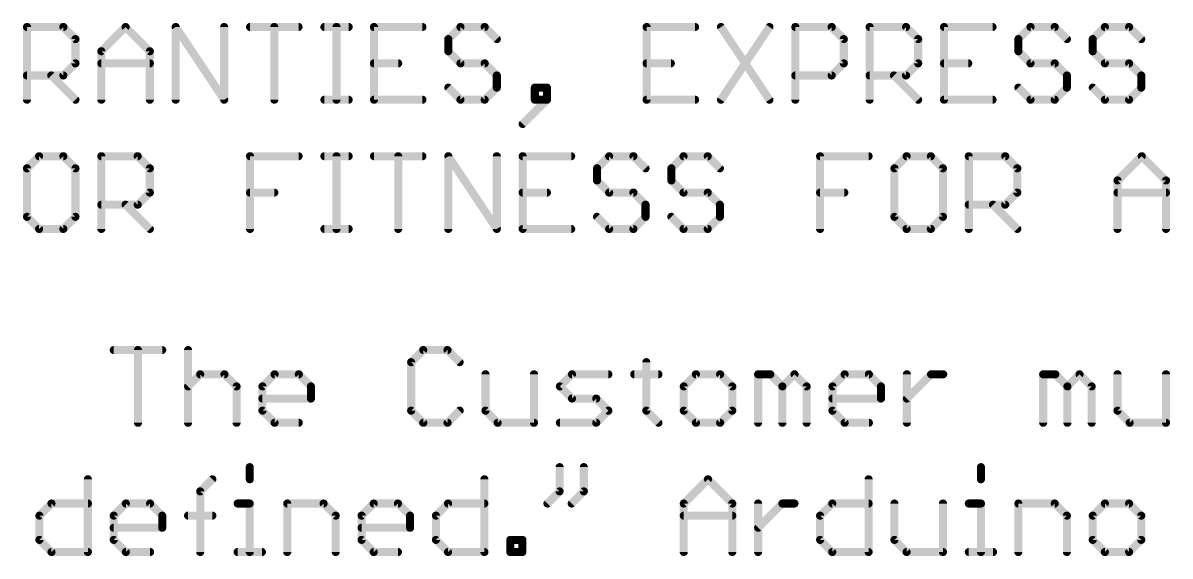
# Model space of a CAD drawing. Extents: x -20 to 130, y -23 to 56.
# Drawn here: x 82.71 to 100.75, y -12.32 to -3.94 of the extents above; entities that cross this region are included whole.
import ezdxf

# ---------------------------------------------------------------- set-up
doc = ezdxf.new("R2010")
doc.units = 0
doc.layers.add('1', color=22, linetype='CONTINUOUS')

msp = doc.modelspace()

# ---------------------------------------------------------------- linework, layer by layer
at = {"layer": '1', "const_width": 0.127}
for points in [[(82.7774, -5.1435), (82.7774, -3.9995)], [(82.7774, -3.9995), (83.3494, -3.9995)], [(83.3494, -3.9995), (83.5401, -4.1902)], [(83.9468, -4.3809), (84.3281, -3.9995)], [(84.3281, -3.9995), (84.7095, -4.3809)], [(85.1162, -5.1435), (85.1162, -3.9995)], [(85.1162, -3.9995), (85.8789, -5.1435)], [(85.8789, -5.1435), (85.8789, -3.9995)], [(86.2856, -3.9995), (87.0483, -3.9995)], [(86.6669, -5.1435), (86.6669, -3.9995)], [(87.455, -3.9995), (87.8363, -3.9995)], [(87.6457, -5.1435), (87.6457, -3.9995)], [(88.9972, -3.9995), (88.2346, -3.9995)], [(88.2346, -3.9995), (88.2346, -5.1435)], [(89.5947, -3.9995), (89.404, -4.1902)], [(89.976, -3.9995), (89.5947, -3.9995)], [(90.1666, -4.1902), (89.976, -3.9995)], [(93.285, -3.9995), (92.5224, -3.9995)], [(92.5224, -3.9995), (92.5224, -5.1435)], [(93.6918, -3.9995), (94.4544, -5.1435)], [(94.4544, -3.9995), (93.6918, -5.1435)], [(94.8612, -5.1435), (94.8612, -3.9995)], [(94.8612, -3.9995), (95.4332, -3.9995)], [(95.4332, -3.9995), (95.6238, -4.1902)], [(96.0306, -5.1435), (96.0306, -3.9995)], [(96.0306, -3.9995), (96.6026, -3.9995)], [(96.6026, -3.9995), (96.7932, -4.1902)], [(97.9626, -3.9995), (97.2, -3.9995)], [(97.2, -3.9995), (97.2, -5.1435)], [(98.56, -3.9995), (98.3694, -4.1902)], [(98.9414, -3.9995), (98.56, -3.9995)], [(99.132, -4.1902), (98.9414, -3.9995)], [(99.7294, -3.9995), (99.5388, -4.1902)], [(100.1108, -3.9995), (99.7294, -3.9995)], [(100.3014, -4.1902), (100.1108, -3.9995)], [(83.5401, -4.1902), (83.5401, -4.5715)], [(89.404, -4.1902), (89.404, -4.3809)], [(95.6238, -4.1902), (95.6238, -4.5715)], [(96.7932, -4.1902), (96.7932, -4.5715)], [(98.3694, -4.1902), (98.3694, -4.3809)], [(99.5388, -4.1902), (99.5388, -4.3809)], [(83.9468, -5.1435), (83.9468, -4.3809)], [(84.7095, -4.3809), (84.7095, -5.1435)], [(89.404, -4.3809), (89.5947, -4.5715)], [(98.3694, -4.3809), (98.56, -4.5715)], [(99.5388, -4.3809), (99.7294, -4.5715)], [(83.5401, -4.5715), (83.3494, -4.7622)], [(83.9468, -4.5715), (84.7095, -4.5715)], [(88.2346, -4.5715), (88.6159, -4.5715)], [(89.5947, -4.5715), (89.976, -4.5715)], [(89.976, -4.5715), (90.1666, -4.7622)], [(92.5224, -4.5715), (92.9037, -4.5715)], [(95.6238, -4.5715), (95.4332, -4.7622)], [(96.7932, -4.5715), (96.6026, -4.7622)], [(97.2, -4.5715), (97.5813, -4.5715)], [(98.56, -4.5715), (98.9414, -4.5715)], [(98.9414, -4.5715), (99.132, -4.7622)], [(99.7294, -4.5715), (100.1108, -4.5715)], [(100.1108, -4.5715), (100.3014, -4.7622)], [(83.3494, -4.7622), (82.7774, -4.7622)], [(83.1587, -4.7622), (83.5401, -5.1435)], [(90.1666, -4.7622), (90.1666, -4.9528)], [(95.4332, -4.7622), (94.8612, -4.7622)], [(96.6026, -4.7622), (96.0306, -4.7622)], [(96.4119, -4.7622), (96.7932, -5.1435)], [(99.132, -4.7622), (99.132, -4.9528)], [(100.3014, -4.7622), (100.3014, -4.9528)], [(89.5947, -5.1435), (89.404, -4.9528)], [(90.1666, -4.9528), (89.976, -5.1435)], [(90.9547, -4.9528), (90.7641, -4.9528)], [(90.7641, -4.9528), (90.7641, -5.1435)], [(90.9547, -5.1435), (90.9547, -4.9528)], [(98.56, -5.1435), (98.3694, -4.9528)], [(99.132, -4.9528), (98.9414, -5.1435)], [(99.7294, -5.1435), (99.5388, -4.9528)], [(100.3014, -4.9528), (100.1108, -5.1435)], [(87.455, -5.1435), (87.8363, -5.1435)], [(88.2346, -5.1435), (88.9972, -5.1435)], [(89.976, -5.1435), (89.5947, -5.1435)], [(90.5734, -5.5248), (90.9547, -5.1435)], [(90.7641, -5.1435), (90.9547, -5.1435)], [(92.5224, -5.1435), (93.285, -5.1435)], [(97.2, -5.1435), (97.9626, -5.1435)], [(98.9414, -5.1435), (98.56, -5.1435)], [(100.1108, -5.1435), (99.7294, -5.1435)], [(82.9681, -6.0315), (82.7774, -6.2222)], [(83.3494, -6.0315), (82.9681, -6.0315)], [(83.5401, -6.2222), (83.3494, -6.0315)], [(83.9468, -7.1755), (83.9468, -6.0315)], [(83.9468, -6.0315), (84.5188, -6.0315)], [(84.5188, -6.0315), (84.7095, -6.2222)], [(86.2856, -7.1755), (86.2856, -6.0315)], [(86.2856, -6.0315), (87.0483, -6.0315)], [(87.455, -6.0315), (87.8363, -6.0315)], [(87.6457, -7.1755), (87.6457, -6.0315)], [(88.2346, -6.0315), (88.9972, -6.0315)], [(88.6159, -7.1755), (88.6159, -6.0315)], [(89.404, -7.1755), (89.404, -6.0315)], [(89.404, -6.0315), (90.1666, -7.1755)], [(90.1666, -7.1755), (90.1666, -6.0315)], [(91.336, -6.0315), (90.5734, -6.0315)], [(90.5734, -6.0315), (90.5734, -7.1755)], [(91.9335, -6.0315), (91.7428, -6.2222)], [(92.3148, -6.0315), (91.9335, -6.0315)], [(92.5054, -6.2222), (92.3148, -6.0315)], [(93.1028, -6.0315), (92.9122, -6.2222)], [(93.4842, -6.0315), (93.1028, -6.0315)], [(93.6748, -6.2222), (93.4842, -6.0315)], [(95.251, -7.1755), (95.251, -6.0315)], [(95.251, -6.0315), (96.0136, -6.0315)], [(96.611, -6.0315), (96.4204, -6.2222)], [(96.9924, -6.0315), (96.611, -6.0315)], [(97.183, -6.2222), (96.9924, -6.0315)], [(97.5898, -7.1755), (97.5898, -6.0315)], [(97.5898, -6.0315), (98.1618, -6.0315)], [(98.1618, -6.0315), (98.3524, -6.2222)], [(99.9286, -6.4129), (100.3099, -6.0315)], [(100.3099, -6.0315), (100.6912, -6.4129)], [(82.7774, -6.2222), (82.7774, -6.9848)], [(83.5401, -6.9848), (83.5401, -6.2222)], [(84.7095, -6.2222), (84.7095, -6.6035)], [(91.7428, -6.2222), (91.7428, -6.4129)], [(92.9122, -6.2222), (92.9122, -6.4129)], [(96.4204, -6.2222), (96.4204, -6.9848)], [(97.183, -6.9848), (97.183, -6.2222)], [(98.3524, -6.2222), (98.3524, -6.6035)], [(91.7428, -6.4129), (91.9335, -6.6035)], [(92.9122, -6.4129), (93.1028, -6.6035)], [(99.9286, -7.1755), (99.9286, -6.4129)], [(100.6912, -6.4129), (100.6912, -7.1755)], [(84.7095, -6.6035), (84.5188, -6.7942)], [(86.2856, -6.6035), (86.6669, -6.6035)], [(90.5734, -6.6035), (90.9547, -6.6035)], [(91.9335, -6.6035), (92.3148, -6.6035)], [(92.3148, -6.6035), (92.5054, -6.7942)], [(93.1028, -6.6035), (93.4842, -6.6035)], [(93.4842, -6.6035), (93.6748, -6.7942)], [(95.251, -6.6035), (95.6323, -6.6035)], [(98.3524, -6.6035), (98.1618, -6.7942)], [(99.9286, -6.6035), (100.6912, -6.6035)], [(84.5188, -6.7942), (83.9468, -6.7942)], [(84.3281, -6.7942), (84.7095, -7.1755)], [(92.5054, -6.7942), (92.5054, -6.9848)], [(93.6748, -6.7942), (93.6748, -6.9848)], [(98.1618, -6.7942), (97.5898, -6.7942)], [(97.9711, -6.7942), (98.3524, -7.1755)], [(82.7774, -6.9848), (82.9681, -7.1755)], [(83.3494, -7.1755), (83.5401, -6.9848)], [(91.9335, -7.1755), (91.7428, -6.9848)], [(92.5054, -6.9848), (92.3148, -7.1755)], [(93.1028, -7.1755), (92.9122, -6.9848)], [(93.6748, -6.9848), (93.4842, -7.1755)], [(96.4204, -6.9848), (96.611, -7.1755)], [(96.9924, -7.1755), (97.183, -6.9848)], [(82.9681, -7.1755), (83.3494, -7.1755)], [(87.455, -7.1755), (87.8363, -7.1755)], [(90.5734, -7.1755), (91.336, -7.1755)], [(92.3148, -7.1755), (91.9335, -7.1755)], [(93.4842, -7.1755), (93.1028, -7.1755)], [(96.611, -7.1755), (96.9924, -7.1755)], [(84.1417, -9.0795), (84.9043, -9.0795)], [(84.523, -10.2235), (84.523, -9.0795)], [(85.3111, -9.0795), (85.3111, -10.2235)], [(89.0099, -9.0795), (88.8193, -9.2702)], [(89.3913, -9.0795), (89.0099, -9.0795)], [(89.5819, -9.2702), (89.3913, -9.0795)], [(88.8193, -9.2702), (88.8193, -10.0328)], [(92.5181, -9.2702), (92.5181, -10.0328)], [(85.3111, -9.6515), (85.5018, -9.4609)], [(85.5018, -9.4609), (85.8831, -9.4609)], [(85.8831, -9.4609), (86.0737, -9.6515)], [(86.4805, -9.6515), (86.6712, -9.4609)], [(86.6712, -9.4609), (87.0525, -9.4609)], [(87.0525, -9.4609), (87.2431, -9.6515)], [(89.9887, -9.4609), (89.9887, -10.0328)], [(90.7513, -10.2235), (90.7513, -9.4609)], [(91.1581, -9.6515), (91.3487, -9.4609)], [(91.3487, -9.4609), (91.9207, -9.4609)], [(92.3275, -9.4609), (92.7088, -9.4609)], [(93.2977, -9.4609), (93.1071, -9.6515)], [(93.6791, -9.4609), (93.2977, -9.4609)], [(93.8697, -9.6515), (93.6791, -9.4609)], [(94.2765, -10.2235), (94.2765, -9.4609)], [(94.2765, -9.4609), (94.4671, -9.4609)], [(94.4671, -9.4609), (94.6578, -9.6515)], [(94.6578, -9.6515), (94.8485, -9.4609)], [(94.8485, -9.4609), (95.0391, -9.6515)], [(95.4459, -9.6515), (95.6365, -9.4609)], [(95.6365, -9.4609), (96.0179, -9.4609)], [(96.0179, -9.4609), (96.2085, -9.6515)], [(96.6153, -10.2235), (96.6153, -9.4609)], [(96.6153, -9.8422), (96.9966, -9.4609)], [(96.9966, -9.4609), (97.1873, -9.4609)], [(98.7592, -10.2235), (98.7592, -9.4609)], [(98.7592, -9.4609), (98.9498, -9.4609)], [(98.9498, -9.4609), (99.1405, -9.6515)], [(99.1405, -9.6515), (99.3311, -9.4609)], [(99.3311, -9.4609), (99.5218, -9.6515)], [(99.9286, -9.4609), (99.9286, -10.0328)], [(100.6912, -10.2235), (100.6912, -9.4609)], [(86.0737, -9.6515), (86.0737, -10.2235)], [(86.4805, -10.0328), (86.4805, -9.6515)], [(87.2431, -9.6515), (87.2431, -9.8422)], [(91.3487, -9.8422), (91.1581, -9.6515)], [(93.1071, -9.6515), (93.1071, -10.0328)], [(93.8697, -10.0328), (93.8697, -9.6515)], [(94.6578, -9.6515), (94.6578, -10.2235)], [(95.0391, -9.6515), (95.0391, -10.2235)], [(95.4459, -10.0328), (95.4459, -9.6515)], [(96.2085, -9.6515), (96.2085, -9.8422)], [(99.1405, -9.6515), (99.1405, -10.2235)], [(99.5218, -9.6515), (99.5218, -10.2235)], [(87.2431, -9.8422), (86.4805, -9.8422)], [(91.7301, -9.8422), (91.3487, -9.8422)], [(91.9207, -10.0328), (91.7301, -9.8422)], [(96.2085, -9.8422), (95.4459, -9.8422)], [(86.6712, -10.2235), (86.4805, -10.0328)], [(88.8193, -10.0328), (89.0099, -10.2235)], [(89.3913, -10.2235), (89.5819, -10.0328)], [(89.9887, -10.0328), (90.1793, -10.2235)], [(91.7301, -10.2235), (91.9207, -10.0328)], [(92.5181, -10.0328), (92.7088, -10.2235)], [(93.1071, -10.0328), (93.2977, -10.2235)], [(93.6791, -10.2235), (93.8697, -10.0328)], [(95.6365, -10.2235), (95.4459, -10.0328)], [(99.9286, -10.0328), (100.1192, -10.2235)], [(87.0525, -10.2235), (86.6712, -10.2235)], [(89.0099, -10.2235), (89.3913, -10.2235)], [(90.1793, -10.2235), (90.7513, -10.2235)], [(91.1581, -10.2235), (91.7301, -10.2235)], [(93.2977, -10.2235), (93.6791, -10.2235)], [(96.0179, -10.2235), (95.6365, -10.2235)], [(100.1192, -10.2235), (100.6912, -10.2235)], [(86.2814, -10.9209), (86.2814, -11.1115)], [(91.1538, -10.9209), (91.1538, -11.3022)], [(91.5352, -10.9209), (91.5352, -11.3022)], [(97.7804, -10.9209), (97.7804, -11.1115)], [(83.735, -11.1115), (83.735, -12.2555)], [(85.5018, -11.3022), (85.6924, -11.1115)], [(89.9717, -11.1115), (89.9717, -12.2555)], [(93.1071, -11.4929), (93.4884, -11.1115)], [(93.4884, -11.1115), (93.8697, -11.4929)], [(96.0136, -11.1115), (96.0136, -12.2555)], [(85.5018, -12.2555), (85.5018, -11.3022)], [(91.1538, -11.3022), (90.9632, -11.4929)], [(91.5352, -11.3022), (91.3445, -11.4929)], [(82.9723, -11.6835), (83.163, -11.4929)], [(83.163, -11.4929), (83.735, -11.4929)], [(84.1417, -11.6835), (84.3324, -11.4929)], [(84.3324, -11.4929), (84.7137, -11.4929)], [(84.7137, -11.4929), (84.9044, -11.6835)], [(86.0907, -11.4929), (86.2814, -11.4929)], [(86.2814, -11.4929), (86.2814, -12.2555)], [(86.8703, -12.2555), (86.8703, -11.4929)], [(86.8703, -11.4929), (87.4423, -11.4929)], [(87.4423, -11.4929), (87.6329, -11.6835)], [(88.0397, -11.6835), (88.2304, -11.4929)], [(88.2304, -11.4929), (88.6117, -11.4929)], [(88.6117, -11.4929), (88.8023, -11.6835)], [(89.2091, -11.6835), (89.3997, -11.4929)], [(89.3997, -11.4929), (89.9717, -11.4929)], [(93.1071, -12.2555), (93.1071, -11.4929)], [(93.8697, -11.4929), (93.8697, -12.2555)], [(94.2765, -12.2555), (94.2765, -11.4929)], [(94.2765, -11.8742), (94.6578, -11.4929)], [(94.6578, -11.4929), (94.8485, -11.4929)], [(95.251, -11.6835), (95.4416, -11.4929)], [(95.4416, -11.4929), (96.0136, -11.4929)], [(96.4204, -11.4929), (96.4204, -12.0648)], [(97.183, -12.2555), (97.183, -11.4929)], [(97.5898, -11.4929), (97.7804, -11.4929)], [(97.7804, -11.4929), (97.7804, -12.2555)], [(98.3694, -12.2555), (98.3694, -11.4929)], [(98.3694, -11.4929), (98.9413, -11.4929)], [(98.9413, -11.4929), (99.132, -11.6835)], [(99.7294, -11.4929), (99.5388, -11.6835)], [(100.1107, -11.4929), (99.7294, -11.4929)], [(100.3014, -11.6835), (100.1107, -11.4929)], [(82.9723, -12.0648), (82.9723, -11.6835)], [(84.1417, -12.0648), (84.1417, -11.6835)], [(84.9044, -11.6835), (84.9044, -11.8742)], [(85.3111, -11.6835), (85.6924, -11.6835)], [(87.6329, -11.6835), (87.6329, -12.2555)], [(88.0397, -12.0648), (88.0397, -11.6835)], [(88.8023, -11.6835), (88.8023, -11.8742)], [(89.2091, -12.0648), (89.2091, -11.6835)], [(93.1071, -11.6835), (93.8697, -11.6835)], [(95.251, -12.0648), (95.251, -11.6835)], [(99.132, -11.6835), (99.132, -12.2555)], [(99.5388, -11.6835), (99.5388, -12.0648)], [(100.3014, -12.0648), (100.3014, -11.6835)], [(84.9044, -11.8742), (84.1417, -11.8742)], [(88.8023, -11.8742), (88.0397, -11.8742)], [(83.163, -12.2555), (82.9723, -12.0648)], [(84.3324, -12.2555), (84.1417, -12.0648)], [(88.2304, -12.2555), (88.0397, -12.0648)], [(89.3997, -12.2555), (89.2091, -12.0648)], [(90.3785, -12.2555), (90.3785, -12.0648)], [(90.3785, -12.0648), (90.5691, -12.0648)], [(90.5691, -12.0648), (90.5691, -12.2555)], [(95.4416, -12.2555), (95.251, -12.0648)], [(96.4204, -12.0648), (96.611, -12.2555)], [(99.5388, -12.0648), (99.7294, -12.2555)], [(100.1107, -12.2555), (100.3014, -12.0648)], [(83.735, -12.2555), (83.163, -12.2555)], [(84.7137, -12.2555), (84.3324, -12.2555)], [(86.0907, -12.2555), (86.472, -12.2555)], [(88.6117, -12.2555), (88.2304, -12.2555)], [(89.9717, -12.2555), (89.3997, -12.2555)], [(90.5691, -12.2555), (90.3785, -12.2555)], [(96.0136, -12.2555), (95.4416, -12.2555)], [(96.611, -12.2555), (97.183, -12.2555)], [(97.5898, -12.2555), (97.9711, -12.2555)], [(99.7294, -12.2555), (100.1107, -12.2555)]]:
    msp.add_lwpolyline(points, dxfattribs=at)
at = {"layer": '1', "const_width": 0.0635}
for points in [[(82.8092, -3.9995, 1), (82.7457, -3.9995)], [(82.7774, -3.9678, 1), (82.7774, -4.0313)], [(83.3719, -3.9771, 1), (83.3269, -4.022)], [(83.3494, -4.0313, 1), (83.3494, -3.9678)], [(84.3506, -3.9771, 1), (84.3057, -4.022)], [(84.3506, -4.022, 1), (84.3057, -3.9771)], [(85.1426, -3.9819, 1), (85.0898, -4.0171)], [(85.148, -3.9995, 1), (85.0845, -3.9995)], [(85.9106, -3.9995, 1), (85.8471, -3.9995)], [(86.2856, -3.9678, 1), (86.2856, -4.0313)], [(86.6987, -3.9995, 1), (86.6352, -3.9995)], [(87.0483, -4.0313, 1), (87.0483, -3.9678)], [(87.455, -3.9678, 1), (87.455, -4.0313)], [(87.6774, -3.9995, 1), (87.6139, -3.9995)], [(87.8363, -4.0313, 1), (87.8363, -3.9678)], [(88.2663, -3.9995, 1), (88.2028, -3.9995)], [(88.2346, -3.9678, 1), (88.2346, -4.0313)], [(88.9972, -4.0313, 1), (88.9972, -3.9678)], [(89.5947, -3.9678, 1), (89.5947, -4.0313)], [(89.6171, -4.022, 1), (89.5722, -3.9771)], [(89.9984, -3.9771, 1), (89.9535, -4.022)], [(89.976, -4.0313, 1), (89.976, -3.9678)], [(92.5541, -3.9995, 1), (92.4906, -3.9995)], [(92.5224, -3.9678, 1), (92.5224, -4.0313)], [(93.285, -4.0313, 1), (93.285, -3.9678)], [(93.7182, -3.9819, 1), (93.6654, -4.0171)], [(94.4808, -4.0171, 1), (94.428, -3.9819)], [(94.8929, -3.9995, 1), (94.8294, -3.9995)], [(94.8612, -3.9678, 1), (94.8612, -4.0313)], [(95.4556, -3.9771, 1), (95.4107, -4.022)], [(95.4332, -4.0313, 1), (95.4332, -3.9678)], [(96.0623, -3.9995, 1), (95.9988, -3.9995)], [(96.0306, -3.9678, 1), (96.0306, -4.0313)], [(96.625, -3.9771, 1), (96.5801, -4.022)], [(96.6026, -4.0313, 1), (96.6026, -3.9678)], [(97.2317, -3.9995, 1), (97.1682, -3.9995)], [(97.2, -3.9678, 1), (97.2, -4.0313)], [(97.9626, -4.0313, 1), (97.9626, -3.9678)], [(98.56, -3.9678, 1), (98.56, -4.0313)], [(98.5825, -4.022, 1), (98.5376, -3.9771)], [(98.9638, -3.9771, 1), (98.9189, -4.022)], [(98.9414, -4.0313, 1), (98.9414, -3.9678)], [(99.7294, -3.9678, 1), (99.7294, -4.0313)], [(99.7519, -4.022, 1), (99.707, -3.9771)], [(100.1332, -3.9771, 1), (100.0883, -4.022)], [(100.1108, -4.0313, 1), (100.1108, -3.9678)], [(83.5718, -4.1902, 1), (83.5083, -4.1902)], [(83.5176, -4.2126, 1), (83.5625, -4.1677)], [(89.4357, -4.1902, 1), (89.3722, -4.1902)], [(89.3815, -4.1677, 1), (89.4264, -4.2126)], [(90.1442, -4.2126, 1), (90.1891, -4.1677)], [(95.6556, -4.1902, 1), (95.5921, -4.1902)], [(95.6014, -4.2126, 1), (95.6463, -4.1677)], [(96.825, -4.1902, 1), (96.7615, -4.1902)], [(96.7708, -4.2126, 1), (96.8157, -4.1677)], [(98.4011, -4.1902, 1), (98.3376, -4.1902)], [(98.3469, -4.1677, 1), (98.3918, -4.2126)], [(99.1096, -4.2126, 1), (99.1545, -4.1677)], [(99.5705, -4.1902, 1), (99.507, -4.1902)], [(99.5163, -4.1677, 1), (99.5612, -4.2126)], [(100.279, -4.2126, 1), (100.3239, -4.1677)], [(83.9786, -4.3809, 1), (83.9151, -4.3809)], [(83.9244, -4.3584, 1), (83.9693, -4.4033)], [(84.7412, -4.3809, 1), (84.6777, -4.3809)], [(84.687, -4.4033, 1), (84.7319, -4.3584)], [(89.4264, -4.3584, 1), (89.3815, -4.4033)], [(98.3918, -4.3584, 1), (98.3469, -4.4033)], [(99.5612, -4.3584, 1), (99.5163, -4.4033)], [(83.5625, -4.594, 1), (83.5176, -4.5491)], [(83.9468, -4.5398, 1), (83.9468, -4.6033)], [(84.7095, -4.6033, 1), (84.7095, -4.5398)], [(88.2346, -4.5398, 1), (88.2346, -4.6033)], [(88.6159, -4.6033, 1), (88.6159, -4.5398)], [(89.3722, -4.3809, 1), (89.4357, -4.3809)], [(89.5947, -4.5398, 1), (89.5947, -4.6033)], [(89.9984, -4.5491, 1), (89.9535, -4.594)], [(89.976, -4.6033, 1), (89.976, -4.5398)], [(92.5224, -4.5398, 1), (92.5224, -4.6033)], [(92.9037, -4.6033, 1), (92.9037, -4.5398)], [(95.6463, -4.594, 1), (95.6014, -4.5491)], [(96.8157, -4.594, 1), (96.7708, -4.5491)], [(97.2, -4.5398, 1), (97.2, -4.6033)], [(97.5813, -4.6033, 1), (97.5813, -4.5398)], [(98.3376, -4.3809, 1), (98.4011, -4.3809)], [(98.56, -4.5398, 1), (98.56, -4.6033)], [(98.9638, -4.5491, 1), (98.9189, -4.594)], [(98.9414, -4.6033, 1), (98.9414, -4.5398)], [(99.507, -4.3809, 1), (99.5705, -4.3809)], [(99.7294, -4.5398, 1), (99.7294, -4.6033)], [(100.1332, -4.5491, 1), (100.0883, -4.594)], [(100.1108, -4.6033, 1), (100.1108, -4.5398)], [(83.5083, -4.5715, 1), (83.5718, -4.5715)], [(89.5722, -4.594, 1), (89.6171, -4.5491)], [(95.5921, -4.5715, 1), (95.6556, -4.5715)], [(96.7615, -4.5715, 1), (96.825, -4.5715)], [(98.5376, -4.594, 1), (98.5825, -4.5491)], [(99.707, -4.594, 1), (99.7519, -4.5491)], [(82.7774, -4.7304, 1), (82.7774, -4.7939)], [(83.1812, -4.7397, 1), (83.1363, -4.7846)], [(83.3269, -4.7397, 1), (83.3719, -4.7846)], [(83.3494, -4.7939, 1), (83.3494, -4.7304)], [(90.1984, -4.7622, 1), (90.1349, -4.7622)], [(90.1442, -4.7846, 1), (90.1891, -4.7397)], [(94.8612, -4.7304, 1), (94.8612, -4.7939)], [(95.4107, -4.7397, 1), (95.4556, -4.7846)], [(95.4332, -4.7939, 1), (95.4332, -4.7304)], [(96.0306, -4.7304, 1), (96.0306, -4.7939)], [(96.4344, -4.7397, 1), (96.3894, -4.7846)], [(96.5801, -4.7397, 1), (96.625, -4.7846)], [(96.6026, -4.7939, 1), (96.6026, -4.7304)], [(99.1638, -4.7622, 1), (99.1003, -4.7622)], [(99.1096, -4.7846, 1), (99.1545, -4.7397)], [(100.3332, -4.7622, 1), (100.2697, -4.7622)], [(100.279, -4.7846, 1), (100.3239, -4.7397)], [(89.4264, -4.9304, 1), (89.3815, -4.9753)], [(90.1349, -4.9528, 1), (90.1984, -4.9528)], [(90.1891, -4.9753, 1), (90.1442, -4.9304)], [(90.7958, -4.9528, 1), (90.7323, -4.9528)], [(90.7641, -4.9211, 1), (90.7641, -4.9846)], [(90.9865, -4.9528, 1), (90.923, -4.9528)], [(90.9547, -4.9846, 1), (90.9547, -4.9211)], [(98.3918, -4.9304, 1), (98.3469, -4.9753)], [(99.1003, -4.9528, 1), (99.1638, -4.9528)], [(99.1545, -4.9753, 1), (99.1096, -4.9304)], [(99.5612, -4.9304, 1), (99.5163, -4.9753)], [(100.2697, -4.9528, 1), (100.3332, -4.9528)], [(100.3239, -4.9753, 1), (100.279, -4.9304)], [(82.7457, -5.1435, 1), (82.8092, -5.1435)], [(83.5176, -5.166, 1), (83.5625, -5.121)], [(83.9151, -5.1435, 1), (83.9786, -5.1435)], [(84.6777, -5.1435, 1), (84.7412, -5.1435)], [(85.0845, -5.1435, 1), (85.148, -5.1435)], [(85.8471, -5.1435, 1), (85.9106, -5.1435)], [(85.8524, -5.1611, 1), (85.9053, -5.1259)], [(86.6352, -5.1435, 1), (86.6987, -5.1435)], [(87.455, -5.1118, 1), (87.455, -5.1753)], [(87.6139, -5.1435, 1), (87.6774, -5.1435)], [(87.8363, -5.1753, 1), (87.8363, -5.1118)], [(88.2028, -5.1435, 1), (88.2663, -5.1435)], [(88.2346, -5.1118, 1), (88.2346, -5.1753)], [(88.9972, -5.1753, 1), (88.9972, -5.1118)], [(89.5947, -5.1118, 1), (89.5947, -5.1753)], [(89.5722, -5.166, 1), (89.6171, -5.121)], [(89.9535, -5.121, 1), (89.9984, -5.166)], [(89.976, -5.1753, 1), (89.976, -5.1118)], [(90.7323, -5.1435, 1), (90.7958, -5.1435)], [(90.7641, -5.1118, 1), (90.7641, -5.1753)], [(90.923, -5.1435, 1), (90.9865, -5.1435)], [(90.9772, -5.166, 1), (90.9323, -5.121)], [(90.9547, -5.1753, 1), (90.9547, -5.1118)], [(92.4906, -5.1435, 1), (92.5541, -5.1435)], [(92.5224, -5.1118, 1), (92.5224, -5.1753)], [(93.285, -5.1753, 1), (93.285, -5.1118)], [(93.6654, -5.1259, 1), (93.7182, -5.1611)], [(94.428, -5.1611, 1), (94.4808, -5.1259)], [(94.8294, -5.1435, 1), (94.8929, -5.1435)], [(95.9988, -5.1435, 1), (96.0623, -5.1435)], [(96.7708, -5.166, 1), (96.8157, -5.121)], [(97.1682, -5.1435, 1), (97.2317, -5.1435)], [(97.2, -5.1118, 1), (97.2, -5.1753)], [(97.9626, -5.1753, 1), (97.9626, -5.1118)], [(98.56, -5.1118, 1), (98.56, -5.1753)], [(98.5376, -5.166, 1), (98.5825, -5.121)], [(98.9189, -5.121, 1), (98.9638, -5.166)], [(98.9414, -5.1753, 1), (98.9414, -5.1118)], [(99.7294, -5.1118, 1), (99.7294, -5.1753)], [(99.707, -5.166, 1), (99.7519, -5.121)], [(100.0883, -5.121, 1), (100.1332, -5.166)], [(100.1108, -5.1753, 1), (100.1108, -5.1118)], [(90.5509, -5.5024, 1), (90.5958, -5.5473)], [(82.9681, -5.9998, 1), (82.9681, -6.0633)], [(82.9905, -6.054, 1), (82.9456, -6.0091)], [(83.3719, -6.0091, 1), (83.3269, -6.054)], [(83.3494, -6.0633, 1), (83.3494, -5.9998)], [(83.9786, -6.0315, 1), (83.9151, -6.0315)], [(83.9468, -5.9998, 1), (83.9468, -6.0633)], [(84.5412, -6.0091, 1), (84.4963, -6.054)], [(84.5188, -6.0633, 1), (84.5188, -5.9998)], [(86.3174, -6.0315, 1), (86.2539, -6.0315)], [(86.2856, -5.9998, 1), (86.2856, -6.0633)], [(87.0483, -6.0633, 1), (87.0483, -5.9998)], [(87.455, -5.9998, 1), (87.455, -6.0633)], [(87.6774, -6.0315, 1), (87.6139, -6.0315)], [(87.8363, -6.0633, 1), (87.8363, -5.9998)], [(88.2346, -5.9998, 1), (88.2346, -6.0633)], [(88.6477, -6.0315, 1), (88.5842, -6.0315)], [(88.9972, -6.0633, 1), (88.9972, -5.9998)], [(89.4357, -6.0315, 1), (89.3722, -6.0315)], [(89.4304, -6.0139, 1), (89.3776, -6.0491)], [(90.1984, -6.0315, 1), (90.1349, -6.0315)], [(90.5734, -5.9998, 1), (90.5734, -6.0633)], [(90.6051, -6.0315, 1), (90.5416, -6.0315)], [(91.336, -6.0633, 1), (91.336, -5.9998)], [(91.9335, -5.9998, 1), (91.9335, -6.0633)], [(91.9559, -6.054, 1), (91.911, -6.0091)], [(92.3372, -6.0091, 1), (92.2923, -6.054)], [(92.3148, -6.0633, 1), (92.3148, -5.9998)], [(93.1028, -5.9998, 1), (93.1028, -6.0633)], [(93.1253, -6.054, 1), (93.0804, -6.0091)], [(93.5066, -6.0091, 1), (93.4617, -6.054)], [(93.4842, -6.0633, 1), (93.4842, -5.9998)], [(95.2827, -6.0315, 1), (95.2192, -6.0315)], [(95.251, -5.9998, 1), (95.251, -6.0633)], [(96.0136, -6.0633, 1), (96.0136, -5.9998)], [(96.611, -5.9998, 1), (96.611, -6.0633)], [(96.6335, -6.054, 1), (96.5886, -6.0091)], [(97.0148, -6.0091, 1), (96.9699, -6.054)], [(96.9924, -6.0633, 1), (96.9924, -5.9998)], [(97.6215, -6.0315, 1), (97.558, -6.0315)], [(97.5898, -5.9998, 1), (97.5898, -6.0633)], [(98.1842, -6.0091, 1), (98.1393, -6.054)], [(98.1618, -6.0633, 1), (98.1618, -5.9998)], [(100.3323, -6.0091, 1), (100.2874, -6.054)], [(100.3323, -6.054, 1), (100.2874, -6.0091)], [(82.8092, -6.2222, 1), (82.7457, -6.2222)], [(82.755, -6.1997, 1), (82.7999, -6.2446)], [(83.5718, -6.2222, 1), (83.5083, -6.2222)], [(83.5176, -6.2446, 1), (83.5625, -6.1997)], [(84.7412, -6.2222, 1), (84.6777, -6.2222)], [(84.687, -6.2446, 1), (84.7319, -6.1997)], [(91.7745, -6.2222, 1), (91.711, -6.2222)], [(91.7203, -6.1997, 1), (91.7652, -6.2446)], [(92.483, -6.2446, 1), (92.5279, -6.1997)], [(92.9439, -6.2222, 1), (92.8804, -6.2222)], [(92.8897, -6.1997, 1), (92.9346, -6.2446)], [(93.6524, -6.2446, 1), (93.6973, -6.1997)], [(96.4521, -6.2222, 1), (96.3886, -6.2222)], [(96.3979, -6.1997, 1), (96.4428, -6.2446)], [(97.2148, -6.2222, 1), (97.1513, -6.2222)], [(97.1606, -6.2446, 1), (97.2055, -6.1997)], [(98.3842, -6.2222, 1), (98.3207, -6.2222)], [(98.33, -6.2446, 1), (98.3749, -6.1997)], [(91.711, -6.4129, 1), (91.7745, -6.4129)], [(91.7652, -6.3904, 1), (91.7203, -6.4353)], [(92.8804, -6.4129, 1), (92.9439, -6.4129)], [(92.9346, -6.3904, 1), (92.8897, -6.4353)], [(99.9603, -6.4129, 1), (99.8968, -6.4129)], [(99.9061, -6.3904, 1), (99.951, -6.4353)], [(100.723, -6.4129, 1), (100.6595, -6.4129)], [(100.6688, -6.4353, 1), (100.7137, -6.3904)], [(84.6777, -6.6035, 1), (84.7412, -6.6035)], [(84.7319, -6.626, 1), (84.687, -6.5811)], [(86.2856, -6.5718, 1), (86.2856, -6.6353)], [(86.6669, -6.6353, 1), (86.6669, -6.5718)], [(90.5734, -6.5718, 1), (90.5734, -6.6353)], [(90.9547, -6.6353, 1), (90.9547, -6.5718)], [(91.9335, -6.5718, 1), (91.9335, -6.6353)], [(91.911, -6.626, 1), (91.9559, -6.5811)], [(92.3372, -6.5811, 1), (92.2923, -6.626)], [(92.3148, -6.6353, 1), (92.3148, -6.5718)], [(93.1028, -6.5718, 1), (93.1028, -6.6353)], [(93.0804, -6.626, 1), (93.1253, -6.5811)], [(93.5066, -6.5811, 1), (93.4617, -6.626)], [(93.4842, -6.6353, 1), (93.4842, -6.5718)], [(95.251, -6.5718, 1), (95.251, -6.6353)], [(95.6323, -6.6353, 1), (95.6323, -6.5718)], [(98.3207, -6.6035, 1), (98.3842, -6.6035)], [(98.3749, -6.626, 1), (98.33, -6.5811)], [(99.9286, -6.5718, 1), (99.9286, -6.6353)], [(100.6912, -6.6353, 1), (100.6912, -6.5718)], [(83.9468, -6.7624, 1), (83.9468, -6.8259)], [(84.3506, -6.7717, 1), (84.3057, -6.8166)], [(84.4963, -6.7717, 1), (84.5412, -6.8166)], [(84.5188, -6.8259, 1), (84.5188, -6.7624)], [(92.5372, -6.7942, 1), (92.4737, -6.7942)], [(92.483, -6.8166, 1), (92.5279, -6.7717)], [(93.7066, -6.7942, 1), (93.6431, -6.7942)], [(93.6524, -6.8166, 1), (93.6973, -6.7717)], [(97.5898, -6.7624, 1), (97.5898, -6.8259)], [(97.9935, -6.7717, 1), (97.9486, -6.8166)], [(98.1393, -6.7717, 1), (98.1842, -6.8166)], [(98.1618, -6.8259, 1), (98.1618, -6.7624)], [(82.7457, -6.9848, 1), (82.8092, -6.9848)], [(82.7999, -6.9624, 1), (82.755, -7.0073)], [(83.5083, -6.9848, 1), (83.5718, -6.9848)], [(83.5625, -7.0073, 1), (83.5176, -6.9624)], [(91.7652, -6.9624, 1), (91.7203, -7.0073)], [(92.4737, -6.9848, 1), (92.5372, -6.9848)], [(92.5279, -7.0073, 1), (92.483, -6.9624)], [(92.9346, -6.9624, 1), (92.8897, -7.0073)], [(93.6431, -6.9848, 1), (93.7066, -6.9848)], [(93.6973, -7.0073, 1), (93.6524, -6.9624)], [(96.3886, -6.9848, 1), (96.4521, -6.9848)], [(96.4428, -6.9624, 1), (96.3979, -7.0073)], [(97.1513, -6.9848, 1), (97.2148, -6.9848)], [(97.2055, -7.0073, 1), (97.1606, -6.9624)], [(82.9681, -7.1438, 1), (82.9681, -7.2073)], [(82.9456, -7.198, 1), (82.9905, -7.153)], [(83.3269, -7.153, 1), (83.3719, -7.198)], [(83.3494, -7.2073, 1), (83.3494, -7.1438)], [(83.9151, -7.1755, 1), (83.9786, -7.1755)], [(84.687, -7.198, 1), (84.7319, -7.153)], [(86.2539, -7.1755, 1), (86.3174, -7.1755)], [(87.455, -7.1438, 1), (87.455, -7.2073)], [(87.6139, -7.1755, 1), (87.6774, -7.1755)], [(87.8363, -7.2073, 1), (87.8363, -7.1438)], [(88.5842, -7.1755, 1), (88.6477, -7.1755)], [(89.3722, -7.1755, 1), (89.4357, -7.1755)], [(90.1349, -7.1755, 1), (90.1984, -7.1755)], [(90.1402, -7.1931, 1), (90.1931, -7.1579)], [(90.5734, -7.1438, 1), (90.5734, -7.2073)], [(90.5416, -7.1755, 1), (90.6051, -7.1755)], [(91.336, -7.2073, 1), (91.336, -7.1438)], [(91.9335, -7.1438, 1), (91.9335, -7.2073)], [(91.911, -7.198, 1), (91.9559, -7.153)], [(92.2923, -7.153, 1), (92.3372, -7.198)], [(92.3148, -7.2073, 1), (92.3148, -7.1438)], [(93.1028, -7.1438, 1), (93.1028, -7.2073)], [(93.0804, -7.198, 1), (93.1253, -7.153)], [(93.4617, -7.153, 1), (93.5066, -7.198)], [(93.4842, -7.2073, 1), (93.4842, -7.1438)], [(95.2192, -7.1755, 1), (95.2827, -7.1755)], [(96.611, -7.1438, 1), (96.611, -7.2073)], [(96.5886, -7.198, 1), (96.6335, -7.153)], [(96.9699, -7.153, 1), (97.0148, -7.198)], [(96.9924, -7.2073, 1), (96.9924, -7.1438)], [(97.558, -7.1755, 1), (97.6215, -7.1755)], [(98.33, -7.198, 1), (98.3749, -7.153)], [(99.8968, -7.1755, 1), (99.9603, -7.1755)], [(100.6595, -7.1755, 1), (100.723, -7.1755)], [(84.1417, -9.0478, 1), (84.1417, -9.1113)], [(84.5548, -9.0795, 1), (84.4913, -9.0795)], [(84.9043, -9.1113, 1), (84.9043, -9.0478)], [(85.3428, -9.0795, 1), (85.2793, -9.0795)], [(89.0099, -9.0478, 1), (89.0099, -9.1113)], [(89.0324, -9.102, 1), (88.9875, -9.0571)], [(89.4137, -9.0571, 1), (89.3688, -9.102)], [(89.3913, -9.1113, 1), (89.3913, -9.0478)], [(88.851, -9.2702, 1), (88.7875, -9.2702)], [(88.7968, -9.2477, 1), (88.8417, -9.2926)], [(89.5595, -9.2926, 1), (89.6044, -9.2477)], [(92.5499, -9.2702, 1), (92.4864, -9.2702)], [(85.5018, -9.4291, 1), (85.5018, -9.4926)], [(85.5242, -9.4833, 1), (85.4793, -9.4384)], [(85.9055, -9.4384, 1), (85.8606, -9.4833)], [(85.8831, -9.4926, 1), (85.8831, -9.4291)], [(86.6712, -9.4291, 1), (86.6712, -9.4926)], [(86.6936, -9.4833, 1), (86.6487, -9.4384)], [(87.0749, -9.4384, 1), (87.03, -9.4833)], [(87.0525, -9.4926, 1), (87.0525, -9.4291)], [(90.0204, -9.4609, 1), (89.9569, -9.4609)], [(90.7831, -9.4609, 1), (90.7196, -9.4609)], [(91.3487, -9.4291, 1), (91.3487, -9.4926)], [(91.3712, -9.4833, 1), (91.3263, -9.4384)], [(91.9207, -9.4926, 1), (91.9207, -9.4291)], [(92.3275, -9.4291, 1), (92.3275, -9.4926)], [(92.7088, -9.4926, 1), (92.7088, -9.4291)], [(93.2977, -9.4291, 1), (93.2977, -9.4926)], [(93.3202, -9.4833, 1), (93.2753, -9.4384)], [(93.7015, -9.4384, 1), (93.6566, -9.4833)], [(93.6791, -9.4926, 1), (93.6791, -9.4291)], [(94.3082, -9.4609, 1), (94.2447, -9.4609)], [(94.2765, -9.4291, 1), (94.2765, -9.4926)], [(94.4896, -9.4384, 1), (94.4447, -9.4833)], [(94.4671, -9.4926, 1), (94.4671, -9.4291)], [(94.8709, -9.4384, 1), (94.826, -9.4833)], [(94.8709, -9.4833, 1), (94.826, -9.4384)], [(95.6365, -9.4291, 1), (95.6365, -9.4926)], [(95.659, -9.4833, 1), (95.6141, -9.4384)], [(96.0403, -9.4384, 1), (95.9954, -9.4833)], [(96.0179, -9.4926, 1), (96.0179, -9.4291)], [(96.647, -9.4609, 1), (96.5835, -9.4609)], [(96.9966, -9.4291, 1), (96.9966, -9.4926)], [(97.019, -9.4833, 1), (96.9741, -9.4384)], [(97.1873, -9.4926, 1), (97.1873, -9.4291)], [(98.7909, -9.4609, 1), (98.7274, -9.4609)], [(98.7592, -9.4291, 1), (98.7592, -9.4926)], [(98.9723, -9.4384, 1), (98.9274, -9.4833)], [(98.9498, -9.4926, 1), (98.9498, -9.4291)], [(99.3536, -9.4384, 1), (99.3087, -9.4833)], [(99.3536, -9.4833, 1), (99.3087, -9.4384)], [(99.9603, -9.4609, 1), (99.8968, -9.4609)], [(100.723, -9.4609, 1), (100.6595, -9.4609)], [(85.2886, -9.6291, 1), (85.3335, -9.674)], [(86.1055, -9.6515, 1), (86.042, -9.6515)], [(86.0513, -9.674, 1), (86.0962, -9.6291)], [(86.5122, -9.6515, 1), (86.4487, -9.6515)], [(86.458, -9.6291, 1), (86.5029, -9.674)], [(87.2749, -9.6515, 1), (87.2114, -9.6515)], [(87.2207, -9.674, 1), (87.2656, -9.6291)], [(91.1805, -9.6291, 1), (91.1356, -9.674)], [(91.1356, -9.6291, 1), (91.1805, -9.674)], [(93.1388, -9.6515, 1), (93.0753, -9.6515)], [(93.0846, -9.6291, 1), (93.1295, -9.674)], [(93.9015, -9.6515, 1), (93.838, -9.6515)], [(93.8473, -9.674, 1), (93.8922, -9.6291)], [(94.6895, -9.6515, 1), (94.626, -9.6515)], [(94.6353, -9.6291, 1), (94.6802, -9.674)], [(94.6353, -9.674, 1), (94.6802, -9.6291)], [(95.0709, -9.6515, 1), (95.0074, -9.6515)], [(95.0167, -9.674, 1), (95.0616, -9.6291)], [(95.4776, -9.6515, 1), (95.4141, -9.6515)], [(95.4234, -9.6291, 1), (95.4683, -9.674)], [(96.2403, -9.6515, 1), (96.1768, -9.6515)], [(96.1861, -9.674, 1), (96.231, -9.6291)], [(99.1722, -9.6515, 1), (99.1087, -9.6515)], [(99.118, -9.6291, 1), (99.1629, -9.674)], [(99.118, -9.674, 1), (99.1629, -9.6291)], [(99.5536, -9.6515, 1), (99.4901, -9.6515)], [(99.4994, -9.674, 1), (99.5443, -9.6291)], [(86.4805, -9.8104, 1), (86.4805, -9.8739)], [(87.2114, -9.8422, 1), (87.2749, -9.8422)], [(87.2431, -9.8739, 1), (87.2431, -9.8104)], [(91.3487, -9.8104, 1), (91.3487, -9.8739)], [(91.3263, -9.8646, 1), (91.3712, -9.8197)], [(91.7525, -9.8197, 1), (91.7076, -9.8646)], [(91.7301, -9.8739, 1), (91.7301, -9.8104)], [(95.4459, -9.8104, 1), (95.4459, -9.8739)], [(96.1768, -9.8422, 1), (96.2403, -9.8422)], [(96.2085, -9.8739, 1), (96.2085, -9.8104)], [(96.5928, -9.8197, 1), (96.6377, -9.8646)], [(86.4487, -10.0328, 1), (86.5122, -10.0328)], [(86.5029, -10.0104, 1), (86.458, -10.0553)], [(88.7875, -10.0328, 1), (88.851, -10.0328)], [(88.8417, -10.0104, 1), (88.7968, -10.0553)], [(89.6044, -10.0553, 1), (89.5595, -10.0104)], [(90.0111, -10.0104, 1), (89.9662, -10.0553)], [(89.9569, -10.0328, 1), (90.0204, -10.0328)], [(91.9432, -10.0553, 1), (91.8983, -10.0104)], [(91.8983, -10.0553, 1), (91.9432, -10.0104)], [(92.5406, -10.0104, 1), (92.4957, -10.0553)], [(92.4864, -10.0328, 1), (92.5499, -10.0328)], [(93.0753, -10.0328, 1), (93.1388, -10.0328)], [(93.1295, -10.0104, 1), (93.0846, -10.0553)], [(93.838, -10.0328, 1), (93.9015, -10.0328)], [(93.8922, -10.0553, 1), (93.8473, -10.0104)], [(95.4683, -10.0104, 1), (95.4234, -10.0553)], [(95.4141, -10.0328, 1), (95.4776, -10.0328)], [(99.8968, -10.0328, 1), (99.9603, -10.0328)], [(99.951, -10.0104, 1), (99.9061, -10.0553)], [(84.4913, -10.2235, 1), (84.5548, -10.2235)], [(85.2793, -10.2235, 1), (85.3428, -10.2235)], [(86.042, -10.2235, 1), (86.1055, -10.2235)], [(86.6712, -10.1918, 1), (86.6712, -10.2553)], [(86.6487, -10.246, 1), (86.6936, -10.201)], [(87.0525, -10.2553, 1), (87.0525, -10.1918)], [(89.0099, -10.1918, 1), (89.0099, -10.2553)], [(88.9875, -10.246, 1), (89.0324, -10.201)], [(89.3688, -10.201, 1), (89.4137, -10.246)], [(89.3913, -10.2553, 1), (89.3913, -10.1918)], [(90.1793, -10.1918, 1), (90.1793, -10.2553)], [(90.1569, -10.246, 1), (90.2018, -10.201)], [(90.7196, -10.2235, 1), (90.7831, -10.2235)], [(90.7513, -10.2553, 1), (90.7513, -10.1918)], [(91.1581, -10.1918, 1), (91.1581, -10.2553)], [(91.7076, -10.201, 1), (91.7525, -10.246)], [(91.7301, -10.2553, 1), (91.7301, -10.1918)], [(92.6863, -10.246, 1), (92.7313, -10.201)], [(93.2977, -10.1918, 1), (93.2977, -10.2553)], [(93.2753, -10.246, 1), (93.3202, -10.201)], [(93.6566, -10.201, 1), (93.7015, -10.246)], [(93.6791, -10.2553, 1), (93.6791, -10.1918)], [(94.2447, -10.2235, 1), (94.3082, -10.2235)], [(94.626, -10.2235, 1), (94.6895, -10.2235)], [(95.0074, -10.2235, 1), (95.0709, -10.2235)], [(95.6365, -10.1918, 1), (95.6365, -10.2553)], [(95.6141, -10.246, 1), (95.659, -10.201)], [(96.0179, -10.2553, 1), (96.0179, -10.1918)], [(96.5835, -10.2235, 1), (96.647, -10.2235)], [(98.7274, -10.2235, 1), (98.7909, -10.2235)], [(99.1087, -10.2235, 1), (99.1722, -10.2235)], [(99.4901, -10.2235, 1), (99.5536, -10.2235)], [(100.1192, -10.1918, 1), (100.1192, -10.2553)], [(100.0968, -10.246, 1), (100.1417, -10.201)], [(100.6595, -10.2235, 1), (100.723, -10.2235)], [(100.6912, -10.2553, 1), (100.6912, -10.1918)], [(86.3131, -10.9209, 1), (86.2496, -10.9209)], [(91.1856, -10.9209, 1), (91.1221, -10.9209)], [(91.5669, -10.9209, 1), (91.5034, -10.9209)], [(97.8122, -10.9209, 1), (97.7487, -10.9209)], [(83.7667, -11.1115, 1), (83.7032, -11.1115)], [(85.7149, -11.134, 1), (85.67, -11.0891)], [(86.2496, -11.1115, 1), (86.3131, -11.1115)], [(90.0035, -11.1115, 1), (89.94, -11.1115)], [(93.5108, -11.0891, 1), (93.4659, -11.134)], [(93.5108, -11.134, 1), (93.4659, -11.0891)], [(96.0454, -11.1115, 1), (95.9819, -11.1115)], [(97.7487, -11.1115, 1), (97.8122, -11.1115)], [(85.5335, -11.3022, 1), (85.47, -11.3022)], [(85.4793, -11.2797, 1), (85.5242, -11.3246)], [(91.1221, -11.3022, 1), (91.1856, -11.3022)], [(91.1763, -11.3246, 1), (91.1314, -11.2797)], [(91.5034, -11.3022, 1), (91.5669, -11.3022)], [(91.5576, -11.3246, 1), (91.5127, -11.2797)], [(83.163, -11.4611, 1), (83.163, -11.5246)], [(83.1854, -11.5153, 1), (83.1405, -11.4704)], [(83.735, -11.5246, 1), (83.735, -11.4611)], [(84.3324, -11.4611, 1), (84.3324, -11.5246)], [(84.3548, -11.5153, 1), (84.3099, -11.4704)], [(84.7361, -11.4704, 1), (84.6912, -11.5153)], [(84.7137, -11.5246, 1), (84.7137, -11.4611)], [(86.0907, -11.4611, 1), (86.0907, -11.5246)], [(86.3131, -11.4929, 1), (86.2496, -11.4929)], [(86.2814, -11.5246, 1), (86.2814, -11.4611)], [(86.902, -11.4929, 1), (86.8385, -11.4929)], [(86.8703, -11.4611, 1), (86.8703, -11.5246)], [(87.4647, -11.4704, 1), (87.4198, -11.5153)], [(87.4423, -11.5246, 1), (87.4423, -11.4611)], [(88.2304, -11.4611, 1), (88.2304, -11.5246)], [(88.2528, -11.5153, 1), (88.2079, -11.4704)], [(88.6341, -11.4704, 1), (88.5892, -11.5153)], [(88.6117, -11.5246, 1), (88.6117, -11.4611)], [(89.3997, -11.4611, 1), (89.3997, -11.5246)], [(89.4222, -11.5153, 1), (89.3773, -11.4704)], [(89.9717, -11.5246, 1), (89.9717, -11.4611)], [(90.9407, -11.4704, 1), (90.9856, -11.5153)], [(91.3221, -11.4704, 1), (91.367, -11.5153)], [(93.1388, -11.4929, 1), (93.0753, -11.4929)], [(93.0846, -11.4704, 1), (93.1295, -11.5153)], [(93.9015, -11.4929, 1), (93.838, -11.4929)], [(93.8473, -11.5153, 1), (93.8922, -11.4704)], [(94.3082, -11.4929, 1), (94.2447, -11.4929)], [(94.6578, -11.4611, 1), (94.6578, -11.5246)], [(94.6802, -11.5153, 1), (94.6353, -11.4704)], [(94.8485, -11.5246, 1), (94.8485, -11.4611)], [(95.4416, -11.4611, 1), (95.4416, -11.5246)], [(95.4641, -11.5153, 1), (95.4192, -11.4704)], [(96.0136, -11.5246, 1), (96.0136, -11.4611)], [(96.4521, -11.4929, 1), (96.3886, -11.4929)], [(97.2148, -11.4929, 1), (97.1513, -11.4929)], [(97.5898, -11.4611, 1), (97.5898, -11.5246)], [(97.8122, -11.4929, 1), (97.7487, -11.4929)], [(97.7804, -11.5246, 1), (97.7804, -11.4611)], [(98.4011, -11.4929, 1), (98.3376, -11.4929)], [(98.3694, -11.4611, 1), (98.3694, -11.5246)], [(98.9638, -11.4704, 1), (98.9189, -11.5153)], [(98.9413, -11.5246, 1), (98.9413, -11.4611)], [(99.7294, -11.4611, 1), (99.7294, -11.5246)], [(99.7519, -11.5153, 1), (99.707, -11.4704)], [(100.1332, -11.4704, 1), (100.0883, -11.5153)], [(100.1107, -11.5246, 1), (100.1107, -11.4611)], [(83.0041, -11.6835, 1), (82.9406, -11.6835)], [(82.9499, -11.6611, 1), (82.9948, -11.706)], [(84.1735, -11.6835, 1), (84.1099, -11.6835)], [(84.1192, -11.6611, 1), (84.1642, -11.706)], [(84.9361, -11.6835, 1), (84.8726, -11.6835)], [(84.8819, -11.706, 1), (84.9268, -11.6611)], [(85.3111, -11.6518, 1), (85.3111, -11.7153)], [(85.6924, -11.7153, 1), (85.6924, -11.6518)], [(87.6647, -11.6835, 1), (87.6012, -11.6835)], [(87.6105, -11.706, 1), (87.6554, -11.6611)], [(88.0714, -11.6835, 1), (88.0079, -11.6835)], [(88.0172, -11.6611, 1), (88.0621, -11.706)], [(88.8341, -11.6835, 1), (88.7706, -11.6835)], [(88.7799, -11.706, 1), (88.8248, -11.6611)], [(89.2408, -11.6835, 1), (89.1773, -11.6835)], [(89.1866, -11.6611, 1), (89.2315, -11.706)], [(93.1071, -11.6518, 1), (93.1071, -11.7153)], [(93.8697, -11.7153, 1), (93.8697, -11.6518)], [(95.2827, -11.6835, 1), (95.2192, -11.6835)], [(95.2285, -11.6611, 1), (95.2734, -11.706)], [(99.1638, -11.6835, 1), (99.1003, -11.6835)], [(99.1096, -11.706, 1), (99.1545, -11.6611)], [(99.5705, -11.6835, 1), (99.507, -11.6835)], [(99.5163, -11.6611, 1), (99.5612, -11.706)], [(100.3332, -11.6835, 1), (100.2697, -11.6835)], [(100.279, -11.706, 1), (100.3239, -11.6611)], [(84.1417, -11.8424, 1), (84.1417, -11.9059)], [(84.8726, -11.8742, 1), (84.9361, -11.8742)], [(84.9044, -11.9059, 1), (84.9044, -11.8424)], [(88.0397, -11.8424, 1), (88.0397, -11.9059)], [(88.7706, -11.8742, 1), (88.8341, -11.8742)], [(88.8023, -11.9059, 1), (88.8023, -11.8424)], [(94.254, -11.8517, 1), (94.2989, -11.8966)], [(82.9948, -12.0424, 1), (82.9499, -12.0873)], [(82.9406, -12.0648, 1), (83.0041, -12.0648)], [(84.1099, -12.0648, 1), (84.1735, -12.0648)], [(84.1642, -12.0424, 1), (84.1192, -12.0873)], [(88.0621, -12.0424, 1), (88.0172, -12.0873)], [(88.0079, -12.0648, 1), (88.0714, -12.0648)], [(89.2315, -12.0424, 1), (89.1866, -12.0873)], [(89.1773, -12.0648, 1), (89.2408, -12.0648)], [(90.4102, -12.0648, 1), (90.3467, -12.0648)], [(90.3785, -12.0331, 1), (90.3785, -12.0966)], [(90.6009, -12.0648, 1), (90.5374, -12.0648)], [(90.5691, -12.0966, 1), (90.5691, -12.0331)], [(95.2192, -12.0648, 1), (95.2827, -12.0648)], [(95.2734, -12.0424, 1), (95.2285, -12.0873)], [(96.3886, -12.0648, 1), (96.4521, -12.0648)], [(96.4428, -12.0424, 1), (96.3979, -12.0873)], [(99.5612, -12.0424, 1), (99.5163, -12.0873)], [(99.507, -12.0648, 1), (99.5705, -12.0648)], [(100.2697, -12.0648, 1), (100.3332, -12.0648)], [(100.3239, -12.0873, 1), (100.279, -12.0424)], [(83.163, -12.2238, 1), (83.163, -12.2873)], [(83.1405, -12.278, 1), (83.1854, -12.233)], [(83.7032, -12.2555, 1), (83.7667, -12.2555)], [(83.735, -12.2873, 1), (83.735, -12.2238)], [(84.3324, -12.2238, 1), (84.3324, -12.2873)], [(84.3099, -12.278, 1), (84.3548, -12.233)], [(84.7137, -12.2873, 1), (84.7137, -12.2238)], [(85.47, -12.2555, 1), (85.5335, -12.2555)], [(86.0907, -12.2238, 1), (86.0907, -12.2873)], [(86.2496, -12.2555, 1), (86.3131, -12.2555)], [(86.472, -12.2873, 1), (86.472, -12.2238)], [(86.8385, -12.2555, 1), (86.902, -12.2555)], [(87.6012, -12.2555, 1), (87.6647, -12.2555)], [(88.2304, -12.2238, 1), (88.2304, -12.2873)], [(88.2079, -12.278, 1), (88.2528, -12.233)], [(88.6117, -12.2873, 1), (88.6117, -12.2238)], [(89.3997, -12.2238, 1), (89.3997, -12.2873)], [(89.3773, -12.278, 1), (89.4222, -12.233)], [(89.94, -12.2555, 1), (90.0035, -12.2555)], [(89.9717, -12.2873, 1), (89.9717, -12.2238)], [(90.3467, -12.2555, 1), (90.4102, -12.2555)], [(90.3785, -12.2238, 1), (90.3785, -12.2873)], [(90.5374, -12.2555, 1), (90.6009, -12.2555)], [(90.5691, -12.2873, 1), (90.5691, -12.2238)], [(93.0753, -12.2555, 1), (93.1388, -12.2555)], [(93.838, -12.2555, 1), (93.9015, -12.2555)], [(94.2447, -12.2555, 1), (94.3082, -12.2555)], [(95.4416, -12.2238, 1), (95.4416, -12.2873)], [(95.4192, -12.278, 1), (95.4641, -12.233)], [(95.9819, -12.2555, 1), (96.0454, -12.2555)], [(96.0136, -12.2873, 1), (96.0136, -12.2238)], [(96.611, -12.2238, 1), (96.611, -12.2873)], [(96.5886, -12.278, 1), (96.6335, -12.233)], [(97.1513, -12.2555, 1), (97.2148, -12.2555)], [(97.183, -12.2873, 1), (97.183, -12.2238)], [(97.5898, -12.2238, 1), (97.5898, -12.2873)], [(97.7487, -12.2555, 1), (97.8122, -12.2555)], [(97.9711, -12.2873, 1), (97.9711, -12.2238)], [(98.3376, -12.2555, 1), (98.4011, -12.2555)], [(99.1003, -12.2555, 1), (99.1638, -12.2555)], [(99.7294, -12.2238, 1), (99.7294, -12.2873)], [(99.707, -12.278, 1), (99.7519, -12.233)], [(100.0883, -12.233, 1), (100.1332, -12.278)], [(100.1107, -12.2873, 1), (100.1107, -12.2238)]]:
    msp.add_lwpolyline(points, format="xyb", dxfattribs=at)

doc.saveas('drawing.dxf')
